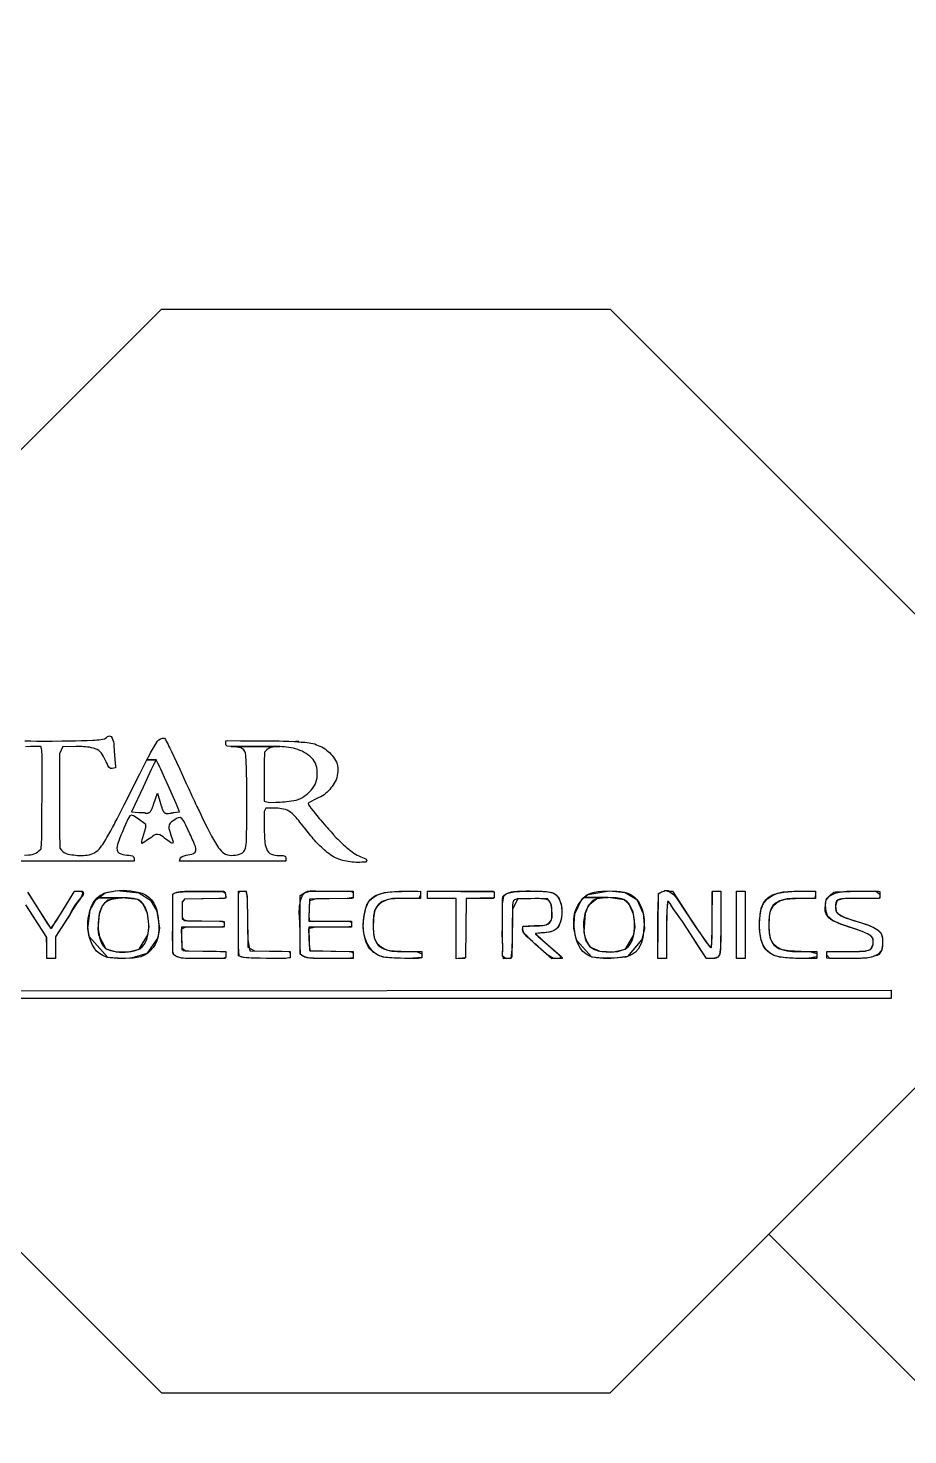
# Model space of a CAD drawing. Extents: x -87611 to 96139, y 77822 to 138139.
# Drawn here: x 79157 to 80810, y 109867 to 112507 of the extents above; entities that cross this region are included whole.
import ezdxf

# ---------------------------------------------------------------- set-up
doc = ezdxf.new("R2010")
doc.units = 0
doc.header["$MEASUREMENT"] = 0
doc.layers.get('0').update_dxf_attribs({"color": 6})
doc.layers.add('L14D0 Au', color=2, linetype='Continuous')
doc.layers.add('L3D0 Base', color=3, linetype='Continuous')

# ---------------------------------------------------------------- blocks, each defined once
blk = doc.blocks.new('_LOGO_STARCRYO')
at = {"layer": 'L14D0 Au'}
blk.add_lwpolyline([(-66.223, -7.597), (-64.072, -11.017), (-63.068, -12.587), (-62.38, -13.621), (-62.018, -14.126), (-61.923, -14.226), (-61.807, -14.123), (-61.602, -13.89), (-60.888, -12.874), (-60.22, -11.826), (-59.384, -10.482), (-57.577, -7.555), (-57.501, -7.44), (-56.667, -7.436), (-56.278, -7.429), (-56.278, -7.428), (-56.273, -7.427), (-56.118, -7.435), (-55.97, -7.48), (-55.94, -7.621), (-56.151, -8.204), (-56.444, -8.749), (-57.145, -9.784), (-57.824, -10.825), (-58.154, -11.35), (-58.42, -11.777), (-60.531, -15.045), (-61.053, -15.858), (-61.078, -15.962), (-61.078, -19.867), (-62.652, -19.867), (-62.665, -19.824), (-62.665, -15.966), (-62.762, -15.784), (-63.497, -14.646), (-65.204, -12.029), (-66.533, -9.938)], dxfattribs=at)
for points in [[(-48.804, -19.857), (-49.518, -19.845), (-50.232, -19.809), (-50.943, -19.734), (-51.641, -19.585), (-52.309, -19.331), (-52.919, -18.957), (-53.453, -18.479), (-53.899, -17.919), (-54.251, -17.299), (-54.541, -16.645), (-54.746, -15.96), (-54.915, -15.266), (-55.034, -14.563), (-55.087, -13.849), (-55.072, -13.133), (-54.989, -12.424), (-54.855, -11.722), (-54.694, -11.026), (-54.459, -10.351), (-54.145, -9.71), (-53.748, -9.117), (-53.319, -8.632), (-48.701, -8.632), (-48.919, -8.638), (-49.471, -8.668), (-50.017, -8.743), (-50.549, -8.893), (-51.069, -9.08), (-51.563, -9.329), (-52.019, -9.64), (-52.346, -10.074), (-52.595, -10.568), (-52.8, -11.079), (-52.949, -11.611), (-53.051, -12.157), (-53.118, -12.706), (-53.16, -13.257), (-53.189, -13.809), (-53.14, -14.356), (-53.075, -14.903), (-52.995, -15.452), (-52.89, -16.002), (-52.743, -16.541), (-52.529, -17.048), (-52.229, -17.505), (-51.865, -17.926), (-51.401, -18.212), (-50.879, -18.393), (-50.342, -18.521), (-49.796, -18.608), (-49.246, -18.662), (-48.693, -18.677), (-48.141, -18.669), (-47.591, -18.631), (-47.044, -18.553), (-46.501, -18.442), (-45.967, -18.289), (-45.466, -18.058), (-45.023, -17.724), (-44.665, -17.302), (-44.394, -16.818), (-44.192, -16.304), (-44.028, -15.776), (-43.936, -15.23), (-43.86, -14.683), (-43.816, -14.133), (-43.811, -13.58), (-43.838, -13.027), (-43.893, -12.476), (-43.979, -11.93), (-44.105, -11.392), (-44.274, -10.866), (-44.498, -10.359), (-44.777, -9.881), (-45.129, -9.453), (-45.565, -9.109), (-46.069, -8.886), (-46.611, -8.766), (-47.159, -8.691), (-47.709, -8.649), (-48.261, -8.634), (-48.701, -8.632), (-53.319, -8.632), (-53.275, -8.582), (-52.717, -8.135), (-52.077, -7.819), (-51.395, -7.606), (-50.697, -7.456), (-49.991, -7.342), (-49.281, -7.277), (-48.567, -7.253), (-47.854, -7.281), (-47.144, -7.361), (-46.444, -7.501), (-45.738, -7.609), (-45.045, -7.779), (-44.396, -8.084), (-43.811, -8.513), (-43.308, -9.037), (-42.896, -9.63), (-42.573, -10.273), (-42.334, -10.949), (-42.171, -11.644), (-42.068, -12.35), (-42.003, -13.063), (-41.963, -13.779), (-41.971, -14.493), (-42.012, -15.206), (-42.116, -15.916), (-42.309, -16.611), (-42.607, -17.259), (-43.017, -17.838), (-43.496, -18.374), (-44.004, -18.878), (-44.603, -19.265), (-45.257, -19.547), (-45.955, -19.698), (-46.664, -19.779), (-47.377, -19.822), (-48.09, -19.85)], [(-32.858, -19.868), (-34.028, -19.866), (-35.506, -19.843), (-36.25, -19.836), (-36.999, -19.832), (-37.372, -19.817), (-37.741, -19.779), (-38.102, -19.706), (-38.453, -19.591), (-38.797, -19.453), (-39.234, -19.148), (-39.382, -18.792), (-39.382, -17.215), (-39.391, -15.945), (-39.382, -13.72), (-39.383, -12.978), (-39.39, -11.494), (-39.39, -11.124), (-39.383, -10.382), (-39.382, -8.043), (-39.307, -7.94), (-38.918, -7.732), (-38.612, -7.628), (-38.244, -7.579), (-37.88, -7.51), (-37.512, -7.463), (-37.142, -7.445), (-36.77, -7.442), (-36.029, -7.449), (-35.287, -7.438), (-34.174, -7.432), (-29.984, -7.433), (-29.857, -7.477), (-29.857, -7.525), (-29.846, -7.563), (-29.748, -7.564), (-29.708, -7.68), (-29.584, -8.552), (-29.572, -8.742), (-29.794, -8.745), (-29.857, -8.748), (-29.857, -8.755), (-30.387, -8.756), (-37.138, -8.878), (-37.662, -9.367), (-37.662, -12.311), (-37.287, -12.864), (-30.761, -12.986), (-30.364, -12.989), (-30.087, -12.989), (-29.857, -13.022), (-29.857, -13.869), (-29.976, -14.047), (-37.74, -14.047), (-37.765, -14.332), (-37.779, -14.619), (-37.783, -14.975), (-37.672, -18.132), (-37.385, -18.375), (-36.423, -18.435), (-31.286, -18.528), (-30.275, -18.545), (-29.723, -18.545), (-29.592, -18.547), (-29.592, -19.636), (-29.663, -19.868)], [(-18.789, -19.863), (-20.719, -19.856), (-22.044, -19.848), (-23.433, -19.823), (-24.36, -19.802), (-24.824, -19.786), (-25.286, -19.759), (-25.747, -19.717), (-26.207, -19.657), (-26.645, -19.583), (-27.197, -19.361), (-27.211, -18.246), (-27.211, -17.075), (-27.22, -16), (-27.221, -15.537), (-27.212, -13.684), (-27.211, -7.858), (-26.904, -7.432), (-25.808, -7.432), (-25.617, -8.764), (-25.518, -16.394), (-25.119, -18.419), (-17.887, -18.555), (-17.686, -18.828), (-17.686, -19.738)], [(-6.24, -19.868), (-10.958, -19.867), (-11.791, -19.861), (-12.513, -19.85), (-13.286, -19.819), (-14.122, -19.772), (-14.536, -19.719), (-14.932, -19.6), (-15.123, -19.515), (-15.217, -19.47), (-15.256, -19.449), (-15.372, -19.367), (-15.393, -19.355), (-15.487, -19.309), (-15.578, -19.223), (-15.829, -19.047), (-15.834, -18.991), (-15.835, -13.031), (-15.843, -11.366), (-15.837, -10.533), (-15.834, -10.325), (-15.834, -9.085), (-15.829, -8.252), (-15.339, -7.909), (-15.018, -7.723), (-14.215, -7.499), (-13.391, -7.413), (-11.719, -7.431), (-10.887, -7.433), (-8.138, -7.432), (-7.694, -7.427), (-6.11, -7.399), (-6.044, -7.41), (-6.044, -8.731), (-6.068, -8.742), (-6.309, -8.747), (-6.309, -8.755), (-6.819, -8.755), (-14.033, -8.886), (-14.115, -8.899), (-14.244, -12.339), (-14.247, -12.987), (-6.346, -12.988), (-6.309, -12.997), (-6.309, -14.044), (-7.112, -14.047), (-14.194, -14.047), (-14.247, -14.054), (-14.247, -14.617), (-14.116, -18.367), (-14.094, -18.413), (-6.782, -18.545), (-6.044, -18.545), (-6.044, -19.866)], [(6.028, -19.862), (3.547, -19.841), (2.749, -19.826), (2.35, -19.816), (1.951, -19.802), (1.552, -19.785), (1.153, -19.763), (0.755, -19.735), (0.357, -19.704), (-0.04, -19.669), (-0.456, -19.607), (-0.625, -19.557), (-1.004, -19.434), (-1.372, -19.277), (-1.72, -19.081), (-2.045, -18.849), (-2.672, -18.352), (-2.959, -18.076), (-3.2, -17.758), (-3.395, -17.407), (-3.545, -17.037), (-3.666, -16.656), (-3.78, -16.273), (-3.891, -15.89), (-3.983, -15.501), (-4.056, -15.108), (-4.11, -14.712), (-4.144, -14.314), (-4.16, -13.915), (-4.157, -13.515), (-4.139, -13.116), (-4.104, -12.718), (-4.054, -12.322), (-3.99, -11.928), (-3.913, -11.536), (-3.825, -11.147), (-3.722, -10.761), (-3.605, -10.378), (-3.466, -10.003), (-3.297, -9.64), (-3.091, -9.294), (-2.845, -8.974), (-2.563, -8.686), (-2.247, -8.442), (-1.903, -8.246), (-1.538, -8.089), (-1.157, -7.958), (-0.769, -7.84), (-0.381, -7.745), (0.011, -7.669), (0.405, -7.607), (0.801, -7.557), (1.198, -7.518), (1.596, -7.489), (1.994, -7.466), (2.393, -7.45), (2.792, -7.44), (3.191, -7.435), (4.466, -7.433), (5.959, -7.392), (6.391, -7.498), (6.391, -8.48), (6.404, -8.589), (6.419, -8.693), (6.422, -8.755), (3.275, -8.757), (2.878, -8.763), (2.481, -8.774), (2.085, -8.792), (1.688, -8.819), (1.29, -8.857), (0.888, -8.908), (0.484, -8.975), (0.082, -9.064), (-0.306, -9.184), (-0.669, -9.345), (-0.996, -9.558), (-1.281, -9.825), (-1.533, -10.134), (-1.766, -10.469), (-1.951, -10.828), (-2.059, -11.212), (-2.141, -11.602), (-2.197, -11.998), (-2.237, -12.395), (-2.269, -12.793), (-2.292, -13.191), (-2.307, -13.59), (-2.314, -13.989), (-2.311, -14.388), (-2.286, -14.791), (-2.251, -15.192), (-2.197, -15.589), (-2.117, -15.979), (-1.999, -16.36), (-1.836, -16.729), (-1.628, -17.076), (-1.375, -17.392), (-1.081, -17.665), (-0.749, -17.887), (-0.386, -18.06), (-0.004, -18.193), (0.389, -18.292), (0.783, -18.363), (1.178, -18.424), (1.575, -18.464), (1.972, -18.499), (2.371, -18.517), (2.77, -18.532), (3.169, -18.541), (3.601, -18.544), (6.678, -18.545), (6.692, -18.548), (6.663, -18.756), (6.656, -18.889), (6.656, -19.737)], [(13.006, -19.901), (13.006, -8.755), (7.714, -8.755), (7.714, -7.422), (8.561, -7.431), (19.885, -7.431), (19.885, -7.562), (20.017, -7.564), (20.017, -8.622), (19.885, -8.626), (19.885, -8.755), (15.516, -8.755), (14.868, -8.774), (14.725, -19.735), (14.593, -19.751), (14.593, -19.868), (13.355, -19.868)], [(21.737, -19.902), (21.737, -19.71), (21.688, -19.575), (21.588, -19.226), (21.591, -18.851), (21.618, -18.47), (21.628, -18.095), (21.624, -17.725), (21.611, -17.357), (21.576, -16.627), (21.563, -16.26), (21.555, -15.893), (21.552, -15.524), (21.556, -14.784), (21.568, -14.042), (21.577, -12.999), (21.601, -9.023), (21.639, -8.416), (21.737, -8.337), (21.737, -8.277), (21.801, -8.211), (22.236, -7.906), (22.53, -7.769), (22.881, -7.653), (23.238, -7.563), (23.602, -7.505), (23.971, -7.469), (24.342, -7.447), (25.081, -7.415), (25.956, -7.385), (26.296, -7.383), (26.666, -7.386), (27.035, -7.393), (27.775, -7.402), (28.145, -7.41), (28.514, -7.422), (28.882, -7.439), (29.249, -7.464), (29.616, -7.497), (29.985, -7.537), (30.355, -7.587), (30.718, -7.665), (31.059, -7.803), (31.365, -8.011), (31.629, -8.269), (31.871, -8.548), (32.067, -8.86), (32.205, -9.203), (32.317, -9.557), (32.418, -9.913), (32.5, -10.272), (32.553, -10.637), (32.575, -11.006), (32.572, -11.377), (32.548, -11.748), (32.505, -12.115), (32.443, -12.48), (32.363, -12.841), (32.264, -13.198), (32.138, -13.546), (31.974, -13.878), (31.761, -14.185), (31.498, -14.446), (31.191, -14.645), (30.852, -14.795), (30.499, -14.916), (30.14, -15.003), (29.775, -15.058), (29.407, -15.091), (27.658, -15.227), (27.692, -15.364), (27.861, -15.518), (28.105, -15.737), (32.431, -19.494), (32.678, -19.738), (32.594, -19.744), (32.685, -19.824), (32.611, -19.853), (31.898, -19.859), (31.534, -19.852), (31.236, -19.857), (30.966, -19.879), (30.692, -19.898), (27.644, -17.223), (27.369, -16.976), (27.095, -16.727), (26.828, -16.476), (26.569, -16.223), (26.05, -15.7), (25.776, -15.429), (25.507, -15.144), (25.311, -14.834), (25.262, -14.486), (25.309, -14.16), (25.309, -13.966), (25.436, -13.91), (25.978, -13.891), (26.322, -13.853), (26.69, -13.818), (27.059, -13.8), (27.428, -13.791), (28.167, -13.783), (28.536, -13.774), (28.905, -13.753), (29.271, -13.7), (29.633, -13.624), (29.981, -13.497), (30.287, -13.287), (30.506, -12.991), (30.624, -12.64), (30.686, -12.276), (30.715, -11.908), (30.727, -11.538), (30.727, -11.169), (30.71, -10.801), (30.678, -10.432), (30.618, -10.064), (30.502, -9.715), (30.324, -9.391), (30.223, -9.246), (30.159, -9.167), (30.09, -9.087), (29.747, -8.953), (29.385, -8.876), (29.018, -8.832), (28.65, -8.808), (28.281, -8.795), (27.911, -8.792), (27.541, -8.795), (26.803, -8.808), (24.312, -8.867), (23.829, -8.995), (23.573, -9.26), (23.443, -9.939), (23.318, -19.511), (23.082, -19.867), (22.51, -19.867), (22.198, -19.85)], [(40.931, -19.879), (40.244, -19.867), (39.558, -19.828), (38.876, -19.744), (38.197, -19.636), (37.562, -19.378), (36.978, -19.007), (36.453, -18.57), (36.021, -18.034), (35.678, -17.432), (35.408, -16.799), (35.177, -16.152), (35.04, -15.48), (34.928, -14.803), (34.84, -14.122), (34.789, -13.434), (34.787, -12.738), (34.847, -12.04), (34.975, -11.355), (35.181, -10.698), (35.474, -10.083), (35.85, -9.515), (36.287, -8.983), (36.634, -8.61), (41.123, -8.61), (40.392, -8.642), (39.663, -8.71), (38.948, -8.859), (38.276, -9.136), (37.793, -9.684), (37.379, -10.289), (37.037, -10.93), (36.796, -11.619), (36.648, -12.341), (36.576, -13.078), (36.566, -13.812), (36.598, -14.543), (36.654, -15.271), (36.833, -15.976), (37.103, -16.656), (37.477, -17.284), (37.951, -17.842), (38.582, -18.204), (39.276, -18.429), (39.997, -18.553), (40.722, -18.646), (41.455, -18.685), (42.188, -18.653), (42.909, -18.538), (43.614, -18.344), (44.302, -18.096), (44.867, -17.628), (45.307, -17.05), (45.606, -16.376), (45.81, -15.673), (45.938, -14.954), (45.986, -14.22), (46.005, -13.489), (45.977, -12.761), (45.881, -12.04), (45.706, -11.329), (45.442, -10.636), (45.079, -9.972), (44.607, -9.394), (44.01, -8.986), (43.307, -8.778), (42.583, -8.67), (41.854, -8.624), (41.123, -8.61), (36.634, -8.61), (36.761, -8.473), (37.3, -8.047), (37.937, -7.79), (38.606, -7.62), (39.284, -7.503), (39.967, -7.43), (40.653, -7.392), (41.34, -7.372), (42.028, -7.393), (42.714, -7.434), (43.395, -7.511), (44.073, -7.632), (44.742, -7.805), (45.368, -8.086), (45.922, -8.494), (46.408, -8.99), (46.82, -9.555), (47.155, -10.166), (47.412, -10.81), (47.597, -11.477), (47.714, -12.157), (47.767, -12.843), (47.766, -13.529), (47.727, -14.215), (47.664, -14.902), (47.574, -15.586), (47.44, -16.261), (47.255, -16.922), (46.989, -17.556), (46.631, -18.148), (46.169, -18.662), (45.594, -19.034), (45.003, -19.382), (44.354, -19.601), (43.672, -19.695), (42.988, -19.751), (42.303, -19.814), (41.618, -19.866)], [(50.318, -19.868), (50.302, -19.861), (50.312, -19.049), (50.313, -13.427), (50.317, -11.605), (50.323, -10.694), (50.355, -9.784), (50.422, -8.876), (50.434, -8.658), (50.442, -8.041), (50.448, -7.843), (50.822, -7.656), (50.952, -7.566), (51.375, -7.398), (51.59, -7.323), (51.814, -7.286), (51.928, -7.282), (51.982, -7.282), (52.066, -7.294), (52.177, -7.319), (52.388, -7.406), (52.438, -7.432), (52.974, -7.432), (55.692, -11.586), (56.382, -12.631), (57.394, -14.145), (58.411, -15.658), (58.925, -16.412), (59.194, -16.779), (59.477, -17.135), (59.775, -17.479), (60.123, -17.855), (60.132, -17.861), (60.193, -17.481), (60.255, -17.031), (60.295, -16.577), (60.318, -16.123), (60.334, -15.21), (60.366, -12.592), (60.367, -7.432), (61.909, -7.432), (61.953, -7.439), (61.953, -13.708), (61.947, -15.53), (61.933, -16.44), (61.905, -17.351), (61.878, -17.806), (61.838, -18.259), (61.777, -18.711), (61.731, -18.933), (61.668, -19.152), (61.583, -19.364), (61.527, -19.463), (61.459, -19.555), (61.38, -19.637), (61.288, -19.705), (61.187, -19.758), (61.079, -19.796), (60.856, -19.841), (60.63, -19.862), (60.165, -19.868), (59.298, -19.867), (54.837, -13.05), (54.325, -12.298), (53.8, -11.559), (53.277, -10.814), (52.778, -10.042), (52.517, -9.666), (52.368, -9.495), (52.201, -9.342), (52.173, -9.339), (52.148, -9.354), (52.117, -9.402), (52.085, -9.511), (52.049, -9.736), (52.009, -10.189), (51.959, -11.099), (51.928, -12.009), (51.904, -13.831), (51.899, -14.571), (51.898, -19.868)], [(64.864, -19.868), (64.864, -7.432), (66.461, -7.432), (66.451, -8.282), (66.451, -19.868)], [(79.605, -19.868), (76.45, -19.849), (76.084, -19.844), (75.719, -19.834), (75.353, -19.821), (74.987, -19.805), (74.622, -19.785), (74.257, -19.757), (73.893, -19.726), (73.529, -19.686), (73.166, -19.64), (72.804, -19.585), (72.447, -19.508), (72.216, -19.448), (72.216, -19.447), (71.911, -19.342), (71.579, -19.178), (71.255, -18.995), (70.943, -18.8), (70.65, -18.584), (70.382, -18.342), (70.145, -18.067), (69.939, -17.763), (69.762, -17.437), (69.614, -17.096), (69.491, -16.745), (69.393, -16.389), (69.316, -16.031), (69.255, -15.67), (69.206, -15.307), (69.166, -14.944), (69.131, -14.579), (69.102, -14.214), (69.08, -13.849), (69.07, -13.483), (69.077, -13.117), (69.099, -12.752), (69.136, -12.388), (69.179, -12.024), (69.226, -11.662), (69.281, -11.3), (69.352, -10.94), (69.444, -10.586), (69.564, -10.24), (69.713, -9.906), (69.877, -9.579), (70.091, -9.277), (70.316, -8.986), (70.563, -8.72), (70.844, -8.488), (71.154, -8.292), (71.486, -8.128), (71.83, -7.994), (72.181, -7.885), (72.535, -7.795), (72.892, -7.717), (73.251, -7.646), (73.613, -7.592), (73.977, -7.551), (74.341, -7.518), (74.706, -7.489), (75.071, -7.467), (75.437, -7.451), (75.802, -7.442), (76.168, -7.436), (77.016, -7.432), (79.417, -7.433), (79.417, -8.753), (78.933, -8.756), (77.784, -8.757), (76.123, -8.805), (75.757, -8.819), (75.392, -8.838), (75.027, -8.861), (74.662, -8.889), (74.298, -8.927), (73.935, -8.977), (73.575, -9.04), (73.219, -9.124), (72.867, -9.237), (72.522, -9.393), (72.192, -9.565), (71.891, -9.766), (71.631, -10.009), (71.418, -10.298), (71.25, -10.625), (71.12, -10.978), (71.021, -11.343), (70.948, -11.708), (70.897, -12.073), (70.863, -12.437), (70.843, -12.801), (70.833, -13.165), (70.829, -13.53), (70.831, -13.896), (70.841, -14.262), (70.859, -14.627), (70.892, -14.992), (70.937, -15.355), (70.997, -15.716), (71.078, -16.073), (71.19, -16.426), (71.339, -16.767), (71.528, -17.083), (71.76, -17.363), (72.035, -17.598), (72.341, -17.801), (72.663, -17.987), (73.01, -18.106), (73.363, -18.203), (73.719, -18.284), (74.08, -18.345), (74.443, -18.389), (74.808, -18.421), (75.174, -18.445), (75.539, -18.465), (75.905, -18.482), (76.27, -18.496), (76.8, -18.512), (78.024, -18.544), (79.681, -18.545), (79.681, -19.778)], [(82.447, -19.867), (81.533, -19.789), (81.533, -18.578), (82.645, -18.544), (85.807, -18.544), (86.509, -18.539), (87.565, -18.527), (87.917, -18.519), (88.268, -18.499), (88.617, -18.46), (88.963, -18.398), (89.306, -18.321), (89.624, -18.172), (89.855, -17.915), (89.989, -17.586), (90.079, -17.247), (90.105, -16.898), (90.1, -16.546), (90.057, -16.198), (89.901, -15.889), (89.636, -15.659), (89.342, -15.467), (89.029, -15.306), (88.713, -15.154), (88.39, -15.014), (88.063, -14.885), (87.732, -14.765), (87.068, -14.532), (85.072, -13.852), (84.408, -13.62), (84.078, -13.499), (83.75, -13.372), (83.427, -13.236), (83.106, -13.091), (82.788, -12.941), (82.472, -12.789), (82.192, -12.577), (81.927, -12.345), (81.708, -12.071), (81.507, -11.78), (81.346, -11.469), (81.251, -11.13), (81.22, -10.777), (81.238, -10.426), (81.282, -10.077), (81.297, -9.726), (81.338, -9.376), (81.43, -9.034), (81.587, -8.719), (81.812, -8.451), (82.071, -8.209), (82.353, -8), (82.588, -7.854), (82.842, -7.616), (83.152, -7.559), (84.055, -7.539), (84.434, -7.517), (84.785, -7.492), (85.136, -7.473), (85.487, -7.461), (85.838, -7.452), (86.893, -7.435), (87.244, -7.432), (88.842, -7.432), (89.524, -7.424), (91.09, -7.391), (91.356, -7.454), (91.326, -7.669), (91.323, -7.804), (91.323, -8.548), (91.171, -8.754), (86.741, -8.755), (86.39, -8.757), (85.688, -8.769), (85.337, -8.781), (84.985, -8.797), (84.633, -8.819), (84.283, -8.857), (83.939, -8.929), (83.611, -9.052), (83.337, -9.269), (83.184, -9.583), (83.133, -9.931), (83.12, -10.282), (83.127, -10.633), (83.172, -10.983), (83.308, -11.305), (83.557, -11.546), (83.848, -11.743), (84.151, -11.92), (84.467, -12.074), (84.792, -12.211), (85.12, -12.339), (85.449, -12.463), (85.779, -12.584), (86.11, -12.702), (86.443, -12.814), (87.113, -13.028), (88.116, -13.337), (88.449, -13.441), (88.78, -13.55), (89.11, -13.665), (89.439, -13.79), (89.767, -13.926), (90.093, -14.075), (90.417, -14.241), (90.733, -14.426), (91.029, -14.634), (91.292, -14.871), (91.507, -15.138), (91.665, -15.442), (91.766, -15.775), (91.823, -16.128), (91.847, -16.49), (91.851, -16.852), (91.843, -17.205), (91.818, -17.554), (91.769, -17.903), (91.682, -18.246), (91.533, -18.562), (91.33, -18.849), (91.121, -19.134), (90.826, -19.301), (90.488, -19.397), (90.152, -19.505), (89.815, -19.601), (89.473, -19.679), (89.127, -19.735), (88.777, -19.774), (88.425, -19.799), (88.073, -19.816), (87.368, -19.839), (86.665, -19.853), (85.62, -19.867)]]:
    blk.add_lwpolyline(points, close=True, dxfattribs=at)
at = {"layer": 'L3D0 Base'}
for points in [[(-66.712, 20.345), (-65.633, 20.329), (-64.554, 20.319), (-63.475, 20.315), (-61.676, 20.315), (-59.877, 20.328), (-58.079, 20.354), (-57.36, 20.371), (-56.282, 20.403), (-55.204, 20.44), (-54.124, 20.48), (-53.763, 20.496), (-53.404, 20.516), (-53.045, 20.543), (-52.687, 20.582), (-52.332, 20.633), (-51.982, 20.713), (-51.685, 20.915), (-51.415, 21.151), (-51.077, 21.296), (-50.769, 21.148), (-50.582, 20.835), (-50.44, 20.506), (-50.347, 20.161), (-50.294, 19.804), (-50.261, 19.442), (-50.113, 17.632), (-50.023, 16.247), (-49.969, 15.648), (-49.977, 15.534), (-49.97, 15.431), (-49.97, 15.383), (-50.548, 15.232), (-50.899, 15.262), (-51.161, 15.518), (-51.351, 15.822), (-51.527, 16.135), (-51.692, 16.455), (-52.009, 17.105), (-52.176, 17.433), (-52.356, 17.753), (-52.559, 18.052), (-52.791, 18.32), (-53.06, 18.549), (-53.363, 18.734), (-53.694, 18.882), (-54.044, 18.998), (-54.404, 19.088), (-54.765, 19.157), (-55.126, 19.208), (-55.486, 19.245), (-55.846, 19.268), (-56.205, 19.281), (-56.563, 19.285), (-56.921, 19.283), (-57.279, 19.277), (-57.749, 19.272), (-59.7, 19.287), (-60.284, 17.94), (-60.284, 3.686), (-60.274, 0.551), (-59.927, 0.123), (-59.719, -0.09), (-59.418, -0.289), (-59.098, -0.447), (-58.755, -0.555), (-58.4, -0.629), (-58.042, -0.684), (-57.685, -0.73), (-57.328, -0.771), (-56.971, -0.801), (-56.611, -0.814), (-56.251, -0.816), (-55.892, -0.806), (-55.533, -0.783), (-55.175, -0.744), (-54.821, -0.683), (-54.471, -0.598), (-54.133, -0.473), (-53.81, -0.309), (-53.507, -0.111), (-53.226, 0.117), (-52.969, 0.368), (-52.734, 0.64), (-52.516, 0.927), (-52.311, 1.226), (-52.116, 1.532), (-51.927, 1.842), (-51.741, 2.152), (-51.558, 2.463), (-51.377, 2.775), (-51.199, 3.088), (-50.85, 3.715), (-50.507, 4.346), (-50.17, 4.98), (-50.003, 5.298), (-49.673, 5.938), (-49.183, 6.899), (-48.37, 8.504), (-45.457, 14.286), (-44.967, 15.248), (-44.474, 16.207), (-44.148, 16.833), (-42.457, 16.833), (-42.802, 16.149), (-42.984, 15.779), (-43.34, 15.035), (-44.867, 11.787), (-46.985, 7.252), (-45.647, 7.117), (-45.544, 7.12), (-45.437, 7.12), (-44.807, 7.103), (-44.647, 7.088), (-44.537, 7.072), (-44.459, 7.056), (-44.444, 7.051), (-44.433, 7.045), (-44.426, 7.039), (-44.425, 7.033), (-44.429, 7.026), (-44.456, 7.009), (-44.457, 7.007), (-44.447, 7.005), (-44.41, 7.007), (-44.32, 7.001), (-44.268, 7), (-44.165, 7.002), (-44.062, 7.01), (-43.909, 7.033), (-43.86, 7.047), (-43.811, 7.065), (-43.763, 7.085), (-43.717, 7.108), (-43.673, 7.135), (-43.631, 7.165), (-43.552, 7.231), (-43.517, 7.269), (-43.485, 7.309), (-43.424, 7.393), (-43.398, 7.437), (-43.368, 7.48), (-43.362, 7.492), (-43.356, 7.516), (-43.323, 7.572), (-43.301, 7.619), (-43.275, 7.665), (-43.267, 7.689), (-43.262, 7.714), (-43.254, 7.739), (-43.244, 7.762), (-43.197, 7.855), (-43.142, 8), (-43.099, 8.094), (-43.081, 8.143), (-43.066, 8.219), (-43.042, 8.292), (-43, 8.387), (-42.963, 8.484), (-42.931, 8.581), (-42.187, 10.684), (-41.634, 8.791), (-41.579, 8.592), (-41.549, 8.493), (-41.496, 8.347), (-41.483, 8.297), (-41.475, 8.246), (-41.464, 8.196), (-41.412, 8.05), (-41.364, 7.903), (-41.324, 7.807), (-41.306, 7.759), (-41.3, 7.734), (-41.296, 7.708), (-41.288, 7.684), (-41.255, 7.613), (-41.236, 7.565), (-41.215, 7.518), (-41.128, 7.346), (-41.12, 7.336), (-41.095, 7.29), (-41.051, 7.226), (-41.001, 7.167), (-40.965, 7.131), (-40.927, 7.096), (-40.885, 7.065), (-40.842, 7.038), (-40.796, 7.014), (-40.748, 6.994), (-40.699, 6.978), (-40.649, 6.965), (-40.599, 6.956), (-40.547, 6.949), (-40.445, 6.942), (-40.341, 6.943), (-40.238, 6.948), (-40.136, 6.957), (-39.931, 6.982), (-39.776, 6.994), (-39.724, 7), (-39.674, 7.01), (-39.624, 7.023), (-39.575, 7.039), (-39.525, 7.051), (-39.423, 7.067), (-39.269, 7.081), (-39.216, 7.084), (-38.097, 7.253), (-38.754, 8.796), (-40.215, 12.091), (-40.895, 13.594), (-41.571, 15.101), (-41.743, 15.476), (-41.832, 15.662), (-41.923, 15.847), (-42.016, 16.031), (-42.111, 16.214), (-42.31, 16.575), (-42.457, 16.833), (-44.148, 16.833), (-43.64, 17.801), (-43.471, 18.118), (-43.126, 18.749), (-42.949, 19.063), (-42.768, 19.374), (-42.582, 19.682), (-42.387, 19.984), (-42.174, 20.273), (-41.932, 20.539), (-41.627, 20.723), (-41.282, 20.825), (-40.924, 20.84), (-40.744, 20.609), (-40.574, 20.292), (-40.24, 19.655), (-40.076, 19.334), (-39.918, 19.011), (-39.609, 18.362), (-38.69, 16.409), (-38.083, 15.104), (-37.632, 14.124), (-36.884, 12.488), (-36.43, 11.509), (-35.979, 10.529), (-35.827, 10.203), (-35.517, 9.554), (-35.365, 9.228), (-35.229, 8.895), (-35.09, 8.564), (-34.931, 8.241), (-34.764, 7.921), (-34.601, 7.599), (-34.444, 7.275), (-34.141, 6.623), (-33.987, 6.299), (-33.356, 5.005), (-33.035, 4.362), (-32.708, 3.721), (-32.378, 3.081), (-32.209, 2.764), (-32.035, 2.449), (-31.858, 2.136), (-31.678, 1.824), (-31.496, 1.514), (-31.302, 1.212), (-31.111, 0.906), (-30.902, 0.614), (-30.685, 0.327), (-30.45, 0.055), (-30.194, -0.198), (-29.912, -0.421), (-29.601, -0.6), (-29.263, -0.722), (-28.908, -0.787), (-28.55, -0.813), (-28.174, -0.8), (-27.78, -0.753), (-27.401, -0.692), (-27.047, -0.605), (-26.728, -0.482), (-26.455, -0.312), (-26.236, -0.087), (-26.068, 0.188), (-25.943, 0.505), (-25.854, 0.857), (-25.796, 1.235), (-25.76, 1.633), (-25.741, 2.042), (-25.731, 2.454), (-25.691, 5.177), (-25.673, 6.968), (-25.668, 8.001), (-25.669, 9.352), (-25.685, 11.027), (-25.701, 12.045), (-25.773, 15.301), (-25.802, 16.495), (-25.814, 16.907), (-25.835, 17.317), (-25.878, 17.712), (-25.953, 18.079), (-26.072, 18.406), (-26.244, 18.682), (-26.483, 18.893), (-26.787, 19.037), (-27.138, 19.128), (-27.515, 19.183), (-27.896, 19.217), (-28.261, 19.246), (-28.641, 19.286), (-19.591, 19.286), (-20.015, 19.279), (-20.439, 19.251), (-20.858, 19.194), (-21.274, 19.101), (-21.665, 18.941), (-21.98, 18.702), (-22.428, 18.253), (-22.449, 16.434), (-22.449, 9.228), (-21.488, 8.948), (-20.338, 9.002), (-19.534, 9.043), (-19.111, 9.071), (-18.688, 9.103), (-18.266, 9.141), (-17.845, 9.189), (-17.425, 9.248), (-17.007, 9.322), (-16.591, 9.411), (-16.183, 9.528), (-15.79, 9.686), (-15.412, 9.879), (-15.053, 10.103), (-14.714, 10.358), (-14.386, 10.627), (-14.074, 10.915), (-13.777, 11.217), (-13.518, 11.553), (-13.284, 11.906), (-13.079, 12.278), (-12.913, 12.669), (-12.787, 13.074), (-12.691, 13.487), (-12.659, 13.819), (-12.659, 15.006), (-12.74, 15.411), (-12.857, 15.819), (-13.018, 16.211), (-13.221, 16.584), (-13.433, 16.908), (-13.756, 17.242), (-14.053, 17.498), (-14.383, 17.765), (-14.728, 18.01), (-15.092, 18.227), (-15.473, 18.416), (-15.865, 18.582), (-16.263, 18.729), (-16.665, 18.863), (-17.07, 18.99), (-17.483, 19.081), (-17.902, 19.151), (-18.322, 19.208), (-18.744, 19.249), (-19.168, 19.273), (-19.591, 19.286), (-28.641, 19.286), (-29.333, 19.379), (-29.578, 19.623), (-29.592, 19.826), (-29.592, 20.382), (-29.189, 20.386), (-26.84, 20.356), (-25.624, 20.349), (-22.217, 20.348), (-20.778, 20.341), (-19.699, 20.329), (-18.98, 20.314), (-18.62, 20.304), (-17.901, 20.279), (-16.927, 20.236), (-16.058, 20.228), (-16.155, 20.225), (-16.668, 20.219), (-16.337, 20.196), (-15.979, 20.168), (-15.621, 20.135), (-15.262, 20.107), (-14.904, 20.077), (-14.546, 20.041), (-14.189, 19.994), (-13.835, 19.929), (-13.486, 19.843), (-13.134, 19.778), (-12.819, 19.623), (-12.486, 19.487), (-12.158, 19.337), (-11.818, 19.24), (-11.498, 19.074), (-11.201, 18.872), (-10.942, 18.624), (-10.656, 18.406), (-10.386, 18.168), (-10.138, 17.908), (-9.907, 17.628), (-9.686, 17.344), (-9.479, 17.05), (-9.293, 16.742), (-9.136, 16.417), (-9.009, 16.077), (-8.917, 15.725), (-8.862, 15.368), (-8.844, 15.009), (-8.861, 14.651), (-8.901, 14.293), (-8.957, 13.935), (-9.035, 13.584), (-9.043, 13.571), (-9.064, 13.51), (-9.19, 13.173), (-9.34, 12.846), (-9.516, 12.532), (-9.709, 12.229), (-9.915, 11.933), (-10.128, 11.642), (-10.35, 11.36), (-10.589, 11.091), (-10.846, 10.839), (-11.121, 10.605), (-11.412, 10.39), (-11.715, 10.196), (-12.029, 10.021), (-12.351, 9.861), (-13.006, 9.56), (-13.938, 9.11), (-14.337, 8.862), (-14.255, 8.53), (-14.064, 8.226), (-13.848, 7.938), (-13.419, 7.405), (-12.295, 6.028), (-12.007, 5.684), (-11.07, 4.59), (-10.834, 4.318), (-10.597, 4.048), (-10.118, 3.511), (-9.876, 3.245), (-9.633, 2.981), (-9.138, 2.46), (-8.887, 2.203), (-8.633, 1.949), (-8.377, 1.698), (-8.117, 1.45), (-7.853, 1.205), (-7.586, 0.963), (-7.316, 0.725), (-7.041, 0.491), (-6.762, 0.26), (-6.478, 0.034), (-6.188, -0.184), (-5.892, -0.392), (-5.588, -0.586), (-5.276, -0.763), (-4.953, -0.92), (-4.62, -1.057), (-4.291, -1.202), (-3.965, -1.335), (-3.634, -1.491), (-3.519, -1.777), (-3.756, -2.055), (-4.052, -2.041), (-4.408, -2.092), (-4.768, -2.107), (-5.127, -2.106), (-5.487, -2.1), (-5.846, -2.081), (-6.205, -2.05), (-6.562, -2.011), (-6.919, -1.965), (-7.274, -1.906), (-7.626, -1.834), (-7.969, -1.747), (-8.312, -1.638), (-8.653, -1.521), (-8.988, -1.391), (-9.315, -1.243), (-9.634, -1.074), (-9.943, -0.889), (-10.242, -0.688), (-10.532, -0.476), (-10.816, -0.254), (-11.096, -0.028), (-11.369, 0.206), (-11.638, 0.445), (-11.905, 0.687), (-12.167, 0.933), (-12.423, 1.185), (-12.672, 1.444), (-12.916, 1.709), (-13.155, 1.979), (-13.389, 2.252), (-13.619, 2.529), (-13.845, 2.808), (-14.07, 3.089), (-14.514, 3.655), (-14.966, 4.215), (-15.861, 5.341), (-16.087, 5.621), (-16.316, 5.899), (-16.549, 6.173), (-16.791, 6.44), (-17.044, 6.694), (-17.311, 6.936), (-17.587, 7.166), (-17.889, 7.362), (-18.208, 7.527), (-18.545, 7.654), (-18.89, 7.75), (-19.243, 7.817), (-19.6, 7.861), (-19.959, 7.888), (-20.318, 7.903), (-20.678, 7.91), (-21.642, 7.913), (-22.19, 7.913), (-22.449, 7.294), (-22.448, 4.377), (-22.446, 4.017), (-22.423, 2.581), (-22.41, 2.223), (-22.384, 1.865), (-22.341, 1.507), (-22.275, 1.15), (-22.182, 0.794), (-22.058, 0.44), (-21.895, 0.104), (-21.689, -0.195), (-21.433, -0.436), (-21.126, -0.607), (-20.779, -0.715), (-20.413, -0.776), (-20.043, -0.805), (-19.683, -0.817), (-19.324, -0.821), (-18.963, -0.84), (-18.627, -0.957), (-18.593, -0.978), (-18.557, -0.996), (-18.48, -1.32), (-18.48, -1.626), (-18.473, -1.749), (-18.365, -1.75), (-18.46, -1.751), (-18.48, -1.778), (-18.48, -1.868), (-21.319, -1.876), (-38.098, -1.876), (-38.02, -1.465), (-37.914, -1.207), (-37.901, -1.207), (-37.914, -1.22), (-37.923, -1.232), (-37.926, -1.244), (-37.901, -1.207), (-37.914, -1.207), (-37.907, -1.19), (-37.608, -0.995), (-37.267, -0.879), (-36.918, -0.795), (-36.564, -0.731), (-36.21, -0.664), (-35.861, -0.578), (-35.518, -0.44), (-35.231, -0.201), (-35.082, 0.106), (-35.089, 0.456), (-35.196, 0.824), (-35.341, 1.191), (-35.486, 1.542), (-35.629, 1.88), (-35.77, 2.208), (-35.911, 2.529), (-36.053, 2.847), (-36.198, 3.165), (-36.96, 4.793), (-37.12, 5.115), (-37.295, 5.428), (-37.491, 5.73), (-37.711, 6.017), (-38.016, 6.195), (-38.374, 6.154), (-38.691, 5.983), (-38.992, 5.788), (-39.29, 5.586), (-39.583, 5.379), (-39.859, 5.142), (-40.063, 4.847), (-40.121, 4.491), (-40.074, 4.133), (-39.985, 3.785), (-39.878, 3.441), (-39.765, 3.1), (-39.649, 2.76), (-39.551, 2.428), (-39.434, 2.084), (-39.283, 1.711), (-39.395, 1.415), (-39.723, 1.52), (-40.018, 1.727), (-40.31, 1.936), (-40.601, 2.148), (-40.887, 2.366), (-41.17, 2.588), (-41.466, 2.792), (-41.792, 2.956), (-42.148, 3.051), (-42.499, 3.034), (-42.822, 2.895), (-43.129, 2.683), (-43.268, 2.577), (-44.207, 1.915), (-44.505, 1.714), (-44.814, 1.531), (-45.119, 1.401), (-45.083, 1.767), (-45.004, 2.118), (-44.906, 2.464), (-44.321, 4.351), (-44.353, 4.876), (-45.791, 5.936), (-46.096, 6.11), (-46.343, 6.325), (-46.644, 6.523), (-46.979, 6.641), (-47.293, 6.482), (-47.505, 6.192), (-47.656, 5.865), (-48.098, 4.881), (-48.387, 4.222), (-48.672, 3.562), (-48.953, 2.899), (-49.229, 2.235), (-49.348, 1.897), (-49.462, 1.556), (-49.568, 1.21), (-49.656, 0.858), (-49.697, 0.501), (-49.668, 0.145), (-49.541, -0.179), (-49.26, -0.402), (-48.935, -0.552), (-48.584, -0.646), (-48.229, -0.711), (-47.873, -0.756), (-47.516, -0.796), (-47.158, -0.826), (-46.814, -0.877), (-46.558, -1.109), (-46.526, -1.351), (-46.526, -1.876), (-67.957, -1.876)], [(-66.768, -0.799), (-66.052, -0.739), (-65.694, -0.699), (-65.339, -0.639), (-64.991, -0.549), (-64.657, -0.415), (-64.353, -0.223), (-64.104, 0.006), (-63.684, 0.427), (-63.578, 2.416), (-63.489, 15.372), (-63.515, 17.531), (-63.526, 17.89), (-63.546, 18.249), (-63.575, 18.608), (-63.624, 18.856), (-63.735, 19.29), (-65.065, 19.29), (-65.685, 19.286), (-66.617, 19.253)], [(-66.192, -7.647), (-64.098, -10.977), (-63.96, -11.204), (-62.86, -12.877), (-62.288, -13.735), (-61.977, -14.244), (-61.82, -14.286), (-61.664, -14.104), (-61.083, -13.12), (-60.538, -12.349), (-59.995, -11.489), (-59.614, -10.854), (-57.585, -7.569), (-57.483, -7.44), (-57.209, -7.439), (-56.278, -7.429), (-55.882, -7.706), (-55.958, -8.12), (-56.768, -9.117), (-57.451, -10.038), (-57.958, -10.877), (-58.37, -11.672), (-58.419, -11.771), (-58.508, -11.915), (-61.044, -15.84), (-61.078, -16.121), (-61.078, -19.676), (-61.103, -19.867), (-62.624, -19.867), (-62.665, -19.717), (-62.665, -17.895), (-62.703, -15.864), (-65.136, -12.134), (-65.219, -12.004), (-66.154, -10.483)]]:
    blk.add_lwpolyline(points, dxfattribs=at)
for points in [[(-48.51, -19.855), (-51.352, -19.658), (-54.802, -15.822), (-55.094, -14.362), (-54.646, -10.896), (-53.591, -9.048), (-53.04, -8.631), (-48.701, -8.631), (-51.451, -9.082), (-52.414, -10.111), (-52.958, -11.679), (-53.217, -14.367), (-53.071, -15.493), (-51.719, -18.072), (-49.835, -18.611), (-47.565, -18.627), (-45.571, -18.116), (-43.955, -15.461), (-43.746, -14.018), (-44.058, -11.565), (-44.832, -9.823), (-45.811, -8.98), (-48.701, -8.631), (-53.04, -8.631), (-51.865, -7.742), (-49.64, -7.302), (-45.657, -7.73), (-43.465, -9.061), (-42.319, -11.128), (-41.837, -14.285), (-42.144, -16.022), (-44.192, -18.908), (-47.041, -19.788)], [(-33.501, -19.867), (-34.2, -19.862), (-35.383, -19.844), (-36.175, -19.836), (-36.973, -19.831), (-37.371, -19.817), (-37.764, -19.775), (-38.147, -19.692), (-38.521, -19.565), (-38.794, -19.455), (-38.794, -19.456), (-39.196, -19.174), (-39.382, -18.607), (-39.382, -9.86), (-39.353, -7.964), (-38.938, -7.742), (-38.622, -7.643), (-38.234, -7.571), (-37.841, -7.533), (-37.445, -7.516), (-35.864, -7.481), (-35.469, -7.479), (-35.073, -7.48), (-34.283, -7.488), (-30.017, -7.559), (-29.697, -7.757), (-29.565, -8.687), (-30.79, -8.763), (-37.198, -8.879), (-37.662, -9.444), (-37.662, -12.582), (-36.658, -12.875), (-30.487, -12.99), (-29.857, -13.124), (-29.857, -13.95), (-30.695, -14.046), (-36.987, -14.046), (-37.801, -14.454), (-37.68, -17.906), (-37.002, -18.424), (-30.621, -18.539), (-29.592, -18.65), (-29.592, -19.685), (-30.096, -19.867)], [(-18.447, -19.864), (-21.896, -19.85), (-23.186, -19.827), (-24.046, -19.809), (-24.477, -19.798), (-24.907, -19.781), (-25.336, -19.755), (-25.764, -19.715), (-26.19, -19.659), (-26.616, -19.595), (-27.128, -19.389), (-27.211, -17.625), (-27.211, -9.932), (-27.203, -7.432), (-25.846, -7.432), (-25.622, -8.317), (-25.5, -17.762), (-24.275, -18.435), (-19.239, -18.529), (-17.686, -18.579), (-17.686, -19.705)], [(-9.207, -19.867), (-10.555, -19.863), (-11.961, -19.843), (-12.905, -19.834), (-13.38, -19.832), (-13.854, -19.814), (-14.319, -19.758), (-14.771, -19.638), (-15.246, -19.455), (-15.742, -19.108), (-15.834, -17.354), (-15.834, -14.819), (-15.859, -13.406), (-15.903, -12.947), (-15.942, -12.486), (-15.971, -12.024), (-15.987, -11.558), (-15.986, -11.089), (-15.964, -10.615), (-15.918, -10.135), (-15.844, -9.649), (-15.738, -9.156), (-15.594, -8.672), (-15.399, -8.227), (-15.144, -7.853), (-14.817, -7.583), (-14.422, -7.42), (-13.97, -7.344), (-13.476, -7.333), (-12.954, -7.366), (-12.419, -7.42), (-10.538, -7.432), (-6.377, -7.432), (-6.044, -7.691), (-6.044, -8.614), (-7.162, -8.761), (-12.853, -8.864), (-14.126, -9.211), (-14.235, -12.103), (-14.115, -12.988), (-6.63, -12.988), (-6.309, -13.194), (-6.309, -13.941), (-7.386, -14.046), (-12.999, -14.046), (-14.256, -14.377), (-14.148, -17.456), (-13.984, -18.414), (-6.395, -18.552), (-6.044, -18.809), (-6.044, -19.732), (-7.182, -19.867)], [(4.225, -19.846), (2.731, -19.824), (1.698, -19.791), (0.667, -19.73), (-0.362, -19.622), (-1.338, -19.287), (-2.202, -18.723), (-2.912, -17.973), (-3.454, -17.088), (-3.835, -16.119), (-4.065, -15.107), (-4.155, -14.081), (-4.123, -13.054), (-4.003, -12.017), (-3.812, -10.969), (-3.492, -9.971), (-2.957, -9.108), (-2.169, -8.443), (-1.219, -7.974), (-0.213, -7.684), (0.81, -7.537), (1.845, -7.484), (2.885, -7.478), (6.391, -7.403), (6.391, -8.113), (6.097, -8.755), (3.335, -8.749), (2.279, -8.722), (1.24, -8.78), (0.235, -8.998), (-0.717, -9.447), (-1.525, -10.126), (-2.054, -10.985), (-2.281, -11.972), (-2.33, -13.038), (-2.329, -14.134), (-2.289, -15.207), (-2.086, -16.205), (-1.593, -17.078), (-0.806, -17.774), (0.14, -18.25), (1.141, -18.497), (2.175, -18.576), (3.226, -18.559), (5.677, -18.544), (6.656, -19.017), (6.656, -19.701)], [(13.006, -19.901), (13.006, -8.755), (7.714, -8.755), (7.714, -7.422), (20.017, -7.564), (20.017, -8.623), (14.868, -8.774), (14.725, -19.735)], [(30.991, -19.877), (29.785, -19.102), (28.085, -17.612), (27.564, -17.137), (27.101, -16.712), (26.159, -15.854), (25.728, -15.39), (25.422, -14.846), (25.309, -14.349), (25.309, -13.95), (26.596, -13.869), (27.758, -13.844), (28.395, -13.851), (29.024, -13.793), (29.637, -13.623), (30.203, -13.302), (30.596, -12.825), (30.739, -12.221), (30.74, -11.563), (30.716, -10.923), (30.663, -10.298), (30.491, -9.692), (30.184, -9.198), (29.892, -8.839), (28.39, -8.768), (24.385, -8.865), (23.432, -10.746), (23.342, -17.672), (23.138, -19.867), (22.659, -19.867), (22.065, -19.801), (21.605, -19.412), (21.59, -18.772), (21.642, -18.112), (21.631, -17.481), (21.592, -16.864), (21.558, -16.246), (21.545, -15.62), (21.547, -14.988), (21.559, -14.353), (21.576, -13.246), (21.596, -9.851), (21.835, -8.256), (22.229, -7.937), (22.831, -7.744), (23.442, -7.596), (24.067, -7.512), (24.698, -7.47), (25.332, -7.446), (25.963, -7.426), (27.222, -7.394), (27.854, -7.403), (28.485, -7.42), (29.113, -7.452), (29.74, -7.507), (30.371, -7.591), (30.977, -7.761), (31.491, -8.116), (31.898, -8.62), (32.198, -9.197), (32.398, -9.801), (32.514, -10.422), (32.56, -11.05), (32.545, -11.68), (32.472, -12.308), (32.339, -12.932), (32.142, -13.544), (31.837, -14.094), (31.379, -14.526), (30.812, -14.822), (30.204, -14.99), (29.577, -15.075), (28.738, -15.143), (27.661, -15.227), (28.963, -16.482), (32.23, -19.32), (32.26, -19.772)], [(40.076, -19.808), (38.118, -19.614), (35.285, -16.496), (34.736, -14.254), (34.956, -11.614), (36.247, -8.905), (36.613, -8.61), (41.123, -8.61), (38.995, -8.836), (37.388, -10.103), (36.845, -11.547), (36.602, -15.021), (36.934, -16.502), (37.722, -17.73), (39.542, -18.501), (42.068, -18.649), (44.288, -18.116), (45.871, -15.479), (46.074, -14.041), (45.784, -11.661), (44.998, -9.836), (44.081, -9.02), (41.123, -8.61), (36.613, -8.61), (37.337, -8.027), (41.34, -7.372), (44.241, -7.669), (46.399, -8.97), (47.6, -11.562), (47.821, -14.335), (47.351, -16.352), (44.69, -19.515), (42.792, -19.767)], [(50.458, -19.867), (50.302, -19.841), (50.445, -7.843), (51.047, -7.544), (51.799, -7.288), (52.537, -7.561), (53.178, -8.02), (53.7, -8.621), (55.474, -11.294), (57.283, -13.993), (59.552, -17.226), (59.855, -17.654), (60.103, -17.868), (60.222, -17.649), (60.249, -17.156), (60.279, -16.244), (60.348, -14.777), (60.366, -13.173), (60.366, -7.555), (60.387, -7.432), (61.932, -7.432), (61.953, -7.564), (61.953, -13.158), (61.919, -14.846), (61.894, -16.443), (61.875, -18.209), (61.764, -19.06), (61.354, -19.631), (60.58, -19.84), (59.729, -19.867), (59.308, -19.867), (57.947, -17.802), (55.872, -14.631), (54.824, -13.017), (53.089, -10.569), (52.542, -9.707), (52.274, -9.342), (52.096, -9.333), (51.967, -11.077), (51.915, -12.546), (51.9, -14.167), (51.899, -18.849), (51.893, -19.867)], [(64.864, -19.867), (64.864, -7.432), (66.451, -7.432), (66.451, -19.867)], [(77.906, -19.857), (75.993, -19.836), (74.985, -19.803), (73.977, -19.74), (72.978, -19.606), (72.228, -19.451), (71.991, -19.346), (71.075, -18.888), (70.306, -18.266), (69.756, -17.421), (69.401, -16.451), (69.202, -15.455), (69.115, -14.45), (69.101, -13.443), (69.137, -12.43), (69.242, -11.399), (69.48, -10.402), (69.92, -9.508), (70.604, -8.772), (71.466, -8.206), (72.421, -7.811), (73.404, -7.574), (74.406, -7.46), (75.42, -7.426), (76.439, -7.434), (79.416, -7.438), (79.416, -8.083), (79.336, -8.713), (76.225, -8.799), (75.19, -8.787), (74.176, -8.857), (73.2, -9.085), (72.287, -9.546), (71.523, -10.235), (71.042, -11.093), (70.849, -12.066), (70.821, -13.108), (70.831, -14.175), (70.875, -15.22), (71.074, -16.193), (71.551, -17.047), (72.31, -17.735), (73.227, -18.215), (74.2, -18.474), (75.206, -18.566), (76.231, -18.561), (78.328, -18.545), (79.68, -18.911), (79.68, -19.579)], [(82.096, -19.867), (81.533, -19.267), (81.533, -18.575), (85.469, -18.544), (87.553, -18.542), (88.597, -18.482), (89.622, -18.174), (90.076, -17.259), (90.098, -16.2), (89.394, -15.482), (88.379, -15.009), (87.395, -14.633), (86.43, -14.308), (85.462, -13.995), (84.483, -13.659), (83.496, -13.272), (82.516, -12.8), (81.743, -12.126), (81.387, -11.15), (81.265, -10.037), (81.431, -9.005), (82.067, -8.256), (83.06, -7.802), (84.135, -7.547), (85.187, -7.427), (86.223, -7.4), (87.25, -7.424), (90.608, -7.432), (91.322, -8.001), (91.322, -8.693), (87.721, -8.755), (86.584, -8.732), (85.549, -8.747), (84.444, -8.841), (83.426, -9.172), (83.114, -10.12), (83.255, -11.2), (83.966, -11.895), (84.988, -12.32), (85.983, -12.672), (86.958, -12.984), (87.938, -13.277), (88.925, -13.593), (89.907, -13.987), (90.861, -14.514), (91.576, -15.252), (91.832, -16.245), (91.841, -17.358), (91.636, -18.391), (90.978, -19.137), (89.978, -19.572), (88.928, -19.784), (87.889, -19.854), (85.805, -19.867)], [(-93.119, -27.276), (-93.124, -27.241), (-93.089, -26.944), (-93.088, -26.823), (-93.084, -26.713), (-93.043, -26.544), (-92.96, -25.821), (93.381, -25.687), (93.439, -25.688), (93.439, -27.275)]]:
    blk.add_lwpolyline(points, close=True, dxfattribs=at)
blk = doc.blocks.new('_128TRCE130')
at = {"layer": 'L14D0 Au'}
blk.add_lwpolyline([(3923.773, 3923.773), (0, 0), (-1833.831, 1833.831), (-1535.918, 2131.744), (-1535.918, 2974.37), (-2131.744, 3570.196), (-2974.37, 3570.196), (-3272.283, 3272.283), (-3923.773, 3923.773), (-3898.57, 3948.975), (-3898.57, 4020.192), (-3948.975, 4070.598), (-4020.192, 4070.598), (-4045.395, 4045.395), (-4490, 4490), (-4490, 4535), (-4376.213, 4535), (-3557.601, 3716.388), (-785, 3716.388), (-785, 3499.154), (335.308, 2378.846), (-915.706, 1127.833), (-813.175, 1025.302), (-898.026, 940.452)], dxfattribs=at)
blk = doc.blocks.new('$128_130_A')
at = {"yscale": -1, "rotation": 90}
blk.add_blockref('_128TRCE130', (5000, 5000), dxfattribs=at)
at = {"rotation": 180}
blk.add_blockref('_128TRCE130', (5000, 5000), dxfattribs=at)
at = {"xscale": 10.16, "yscale": 10.16}
blk.add_blockref('_LOGO_STARCRYO', (7553.057, 2446.943), dxfattribs=at)

msp = doc.modelspace()

# ---------------------------------------------------------------- block references
at = {"linetype": 'Continuous'}
msp.add_blockref('$128_130_A', (72275.9, 108515.9), dxfattribs=at)

doc.saveas('drawing.dxf')
